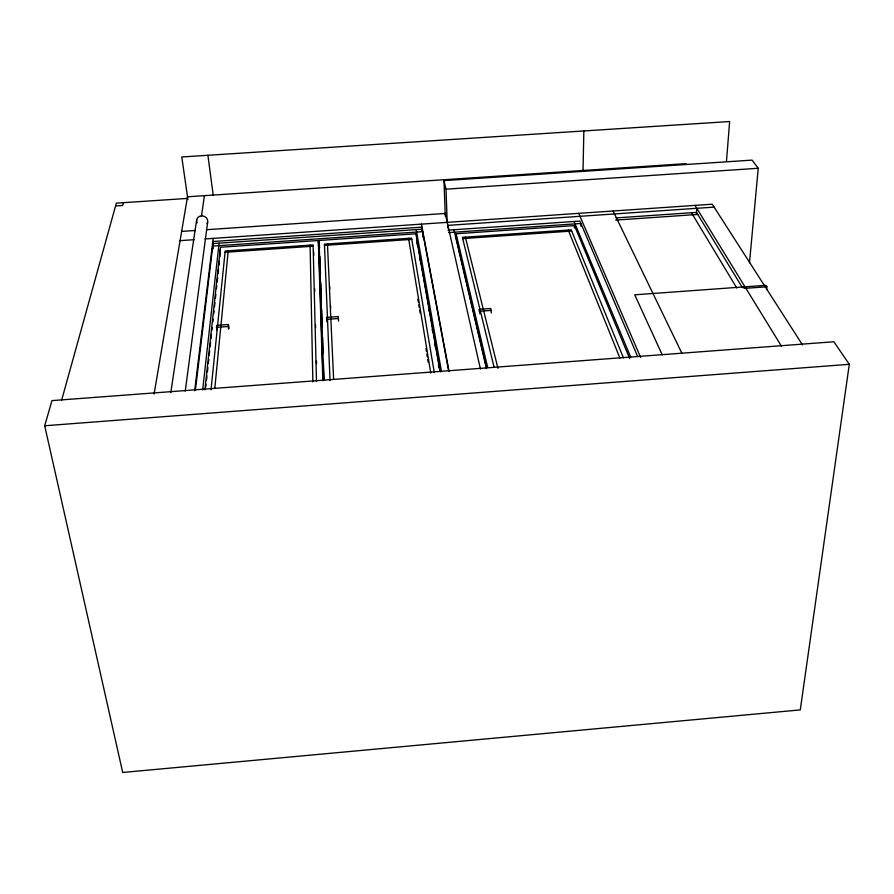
<?xml version="1.0" encoding="UTF-8"?>
<svg xmlns="http://www.w3.org/2000/svg" width="894" height="894" viewBox="0 0 894 894"><rect width="100%" height="100%" fill="white"/><g stroke="black" fill="none" stroke-linecap="round" stroke-linejoin="round"><path stroke-width="1.34" d="M574.395 227.981L574.44 225.601L456.119 233.77L456.275 238.53L486.47 367.289M580.865 226.193L580.921 223.478L448.609 232.608M583.033 170.642L583.849 130.96M696.415 213.845L696.795 208.302M726.509 160.942L729.638 121.528L181.773 156.964L187.908 199.541M228.573 329.126L228.395 324.522L216.583 325.382L216.75 329.987M749.485 262.713L758.246 168.273L752.089 160.115L443.983 180.61L445.29 216.247M214.828 388.052L228.227 250.789M766.616 289.544L766.896 286.773L765.946 285.309L634.74 294.808L662.219 354.795M211.04 389.717L225.187 250.99L313.112 244.922L316.487 381.604M204.882 389.84L220.472 247.258L318.309 240.52L319.013 253.672M205.788 386.99L206.089 384.23M206.536 380.073L206.983 375.916M207.442 371.77L207.889 367.613M208.336 363.456L208.794 359.31M209.241 355.153L209.699 351.007M210.146 346.85L210.593 342.693M211.051 338.547L211.498 334.39M211.945 330.232L212.247 327.472M212.85 321.929L213.152 319.158M213.755 313.626L214.057 310.855M214.504 306.698L214.962 302.552M215.409 298.395L215.856 294.238M216.46 288.706L216.761 285.935M217.22 281.778L217.667 277.632M218.114 273.475L218.572 269.317M219.019 265.172L219.466 261.014M219.924 256.869L220.013 249.985M202.67 389.851L219.097 243.157M194.657 390.801L213.174 238.385M195.35 390.399L213.074 243.57L422.113 229.21L448.643 371.01M185.248 391.091L207.665 222.17M849.3 364.305L800.286 709.903L122.713 772.472L44.7 425.767L51.964 400.613L833.867 341.754L849.3 364.305L44.7 425.767M201.441 216.382L204.413 195.663M170.799 392.611L196.68 219.734M154.092 394.098L187.505 196.781L686.19 163.624M123.45 202.681L122.713 205.464L115.572 205.944M61.641 400.199L116.343 203.15L187.226 198.434M766.896 286.773L744.289 288.416L743.383 286.94M216.382 327.36L228.216 326.5M326.645 319.359L338.368 318.51L338.256 316.565L326.567 317.415L326.88 321.985M479.34 311.917L479.273 309.313L490.784 308.475L491.331 312.989M479.273 309.313L479.743 311.213L491.275 310.374M181.638 231.401L195.518 230.462M206.425 229.713L445.994 213.409M180.074 240.654L193.987 239.704M204.894 238.955L712.239 204.212L802.499 344.905M714.094 207.117L447.883 225.377L447.983 228.093M616.111 217.912L696.515 212.381L742.445 287.712M422.571 231.658L212.761 246.096L213.141 248.834M448.062 230.16L579.893 221.086L637.668 356.561M323.751 380.576L319.057 240.475L416.012 233.792L440.407 371.781M615.731 220.092L697.767 214.437M225.053 252.287L313.146 246.196M324.477 245.403L411.776 239.368M462.701 238.609L571.691 231.054M443.983 180.61L446.005 189.182L758.246 168.273M695.007 205.397L781.49 346.269M691.464 212.727L736.801 288.069M613.083 211.006L681.899 353.286M578.72 213.353L640.64 357.477M574.071 221.488L630.672 357.086M574.44 225.601L629.711 358.639M623.431 357.857L571.199 229.836L462.399 237.357L494.091 367.266M568.249 230.037L619.933 358.125M465.372 237.156L497.958 368.35M456.119 233.77L487.643 367.345M453.951 229.747L486.481 368.663M445.19 213.465L480.436 369.01M421.443 224.126L449.056 371.379M416.191 229.613L441.48 371.546M429.187 310.14L416.66 239.134L416.392 233.692M429.668 312.878L440.027 371.591M416.973 242.687L417.453 245.437M419.621 257.785L420.113 260.534M428.561 308.564L429.042 311.313M432.182 329.16L432.662 331.897M434.83 344.246L435.322 346.995M438.462 364.841L438.943 367.579M434.328 372.72L411.564 238.117L324.433 244.14L330.042 380.587M408.569 238.329L430.752 372.988M417.856 299.267L418.314 302.004M418.761 304.742L419.208 307.48M419.655 310.218L420.102 312.956M425.935 348.548L426.382 351.286M426.829 354.024L427.276 356.762M427.723 359.5L428.17 362.238M213.163 244.241L212.794 241.514L422.013 227.154L422.203 231.233M207.9 155.265L213.219 195.238M228.395 324.522L228.92 328.456M319.057 240.475L319.583 248.051M338.368 318.51L338.591 321.136M421.633 228.193L421.767 230.898M422.694 234.384L422.817 237.111M329.64 286.158L329.763 288.93M330.534 305.569L330.657 308.341M327.45 243.928L333.596 378.922M446.005 189.182L447.212 222.64M319.862 256.41L320.477 274.525M320.767 282.884L321.382 300.999M321.661 309.358L322.276 327.472M322.611 337.228L323.17 353.946M323.505 363.702L324.075 380.419M319.102 256.455L323.181 380.486M318.309 240.52L322.846 380.654M313.727 252.499L313.794 255.282M314.632 288.628L314.71 291.399M315.548 324.745L315.627 327.528M316.465 360.874L316.532 363.657M479.743 311.213L479.799 313.828M310.095 245.135L312.866 381.883M197.127 222.885A5.632 5.062 15.2 0 1 202.335 215.856A5.632 5.062 15.2 0 1 207.073 223.645"/></g></svg>
